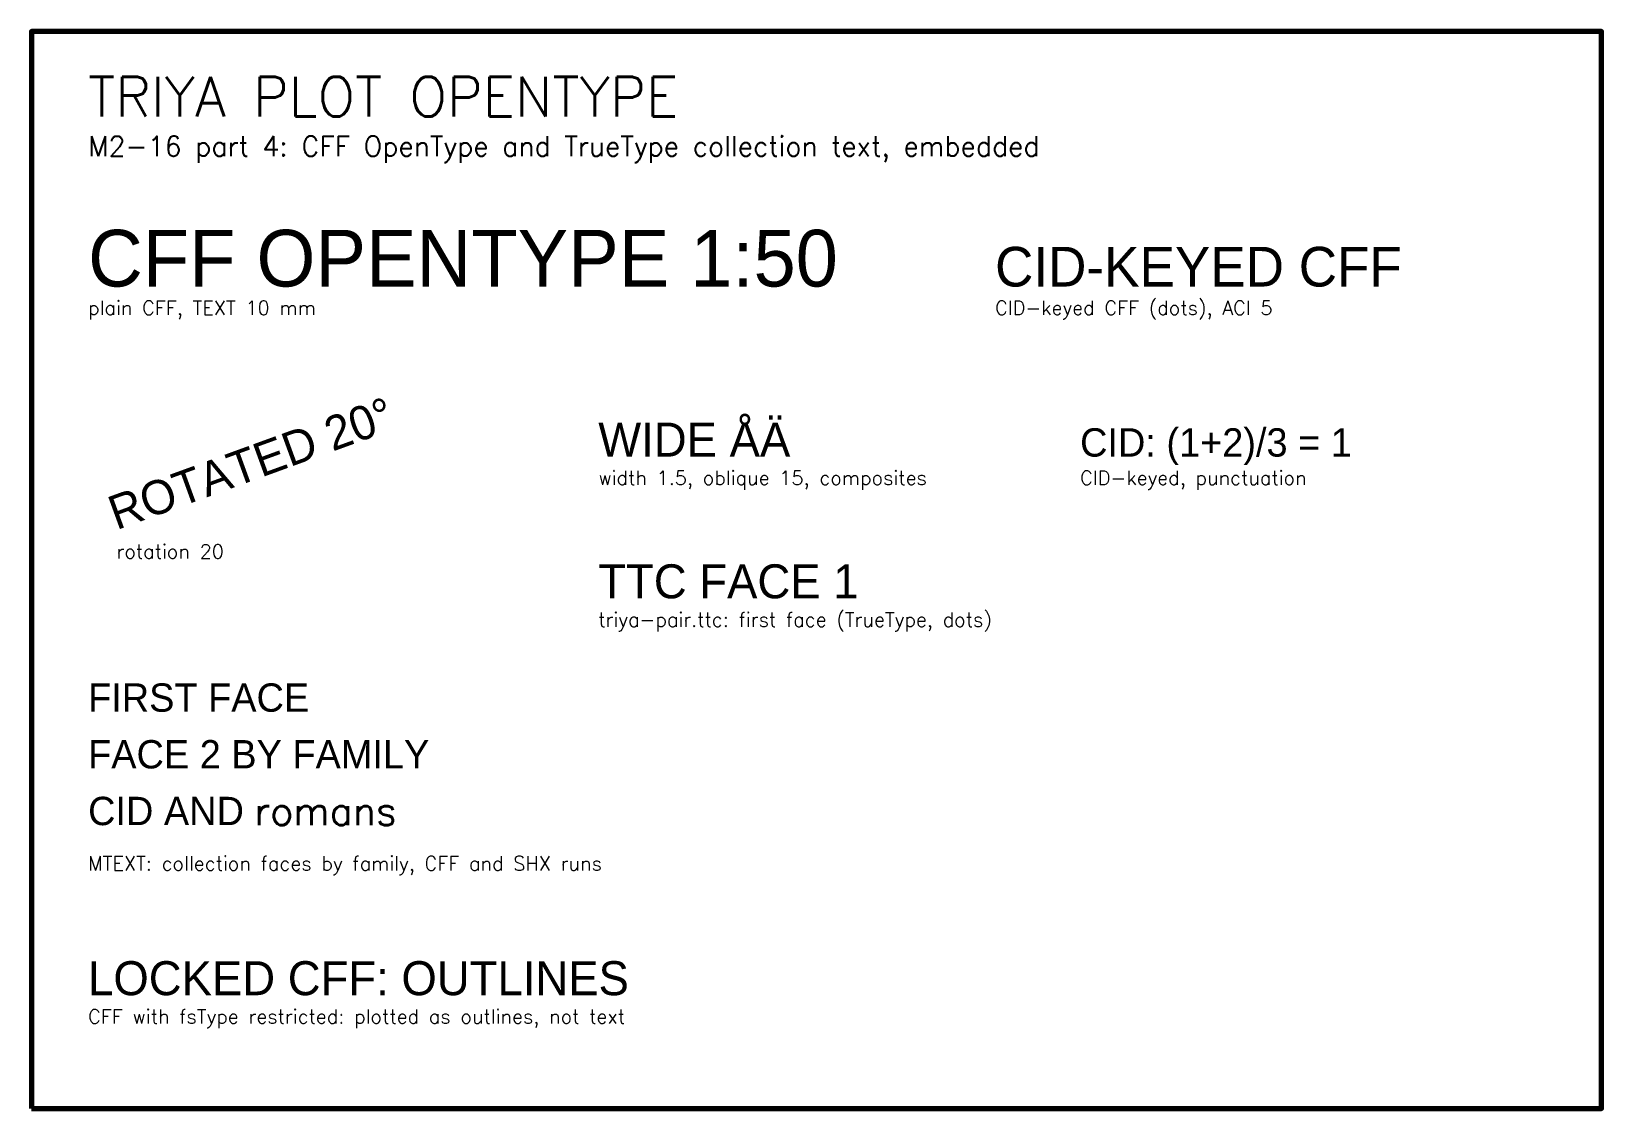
# Model space of a CAD drawing. Header units: millimetres. Extents: x 10 to 287, y 10 to 200.
import ezdxf

# ---------------------------------------------------------------- set-up
doc = ezdxf.new("R2010")
doc.units = ezdxf.units.MM
doc.layers.add('SHEET', color=7, linetype='Continuous', lineweight=70)
doc.layers.add('TEXT', color=7, linetype='Continuous')
doc.styles.add('CFF', font='triya-pixel-cff.otf')
doc.styles.add('CFF WIDE', font='triya-pixel-cff.otf', dxfattribs={"width": 1.5, "oblique": 15})
doc.styles.add('CID', font='triya-pixel-cid.otf')
doc.styles.add('LOCKED CFF', font='triya-locked-cff.otf')
doc.styles.add('PAIR', font='triya-pair.ttc')
doc.styles.add('ROMANS', font='romans.shx')

msp = doc.modelspace()

# ---------------------------------------------------------------- linework, layer by layer
at = {"layer": 'SHEET'}
msp.add_lwpolyline([(10, 10), (287, 10), (287, 200), (10, 200)], close=True, dxfattribs=at)

# ---------------------------------------------------------------- texts
at = {"layer": 'SHEET', "lineweight": 50, "style": 'ROMANS'}
msp.add_text('TRIYA PLOT OPENTYPE', height=7, dxfattribs=at).set_placement((20, 185))
at = {"layer": 'SHEET', "lineweight": 25, "style": 'ROMANS'}
msp.add_text('M2-16 part 4: CFF OpenType and TrueType collection text, embedded', height=3.5, dxfattribs=at).set_placement((20, 178))
at = {"layer": 'SHEET', "lineweight": 18, "style": 'ROMANS'}
for s, p in [('plain CFF, TEXT 10 mm', (20, 150)), ('CID-keyed CFF (dots), ACI 5', (180, 150)), ('width 1.5, oblique 15, composites', (110, 120)), ('CID-keyed, punctuation', (195, 120)), ('rotation 20', (25, 107)), ('triya-pair.ttc: first face (TrueType, dots)', (110, 95)), ('MTEXT: collection faces by family, CFF and SHX runs', (20, 52)), ('CFF with fsType restricted: plotted as outlines, not text', (20, 25))]:
    msp.add_text(s, height=2.5, dxfattribs=at).set_placement(p)
at = {"layer": 'TEXT', "style": 'CFF'}
msp.add_text('CFF OPENTYPE 1:50', height=10, dxfattribs=at).set_placement((20, 155))
at = {"layer": 'TEXT', "color": 5, "style": 'CID'}
msp.add_text('CID-KEYED CFF', height=7, dxfattribs=at).set_placement((180, 155))
at = {"layer": 'TEXT', "color": 1, "style": 'CFF'}
msp.add_text('ROTATED 20°', height=6, rotation=20, dxfattribs=at).set_placement((25, 112))
at = {"layer": 'TEXT', "color": 3, "style": 'CFF WIDE'}
msp.add_text('WIDE ÅÄ', height=6, dxfattribs=at).set_placement((110, 125))
at = {"layer": 'TEXT', "color": 6, "style": 'CID'}
msp.add_text('CID: (1+2)/3 = 1', height=5, dxfattribs=at).set_placement((195, 125))
at = {"layer": 'TEXT', "color": 30, "style": 'PAIR'}
msp.add_text('TTC FACE 1', height=6, dxfattribs=at).set_placement((110, 100))
at = {"layer": 'TEXT', "color": 8, "style": 'LOCKED CFF'}
msp.add_text('LOCKED CFF: OUTLINES', height=6, dxfattribs=at).set_placement((20, 30))
at = {"layer": 'TEXT', "insert": (20, 85), "char_height": 5, "width": 150, "attachment_point": 1, "line_spacing_factor": 1.2, "style": 'PAIR'}
msp.add_mtext('FIRST FACE\\P{\\fTriya Pair Sans|b0|i0;FACE 2 BY FAMILY}\\P{\\fTriya Pixel CID|b0|i0;CID} AND {\\Fromans.shx;romans}', dxfattribs=at)

doc.saveas('drawing.dxf')
